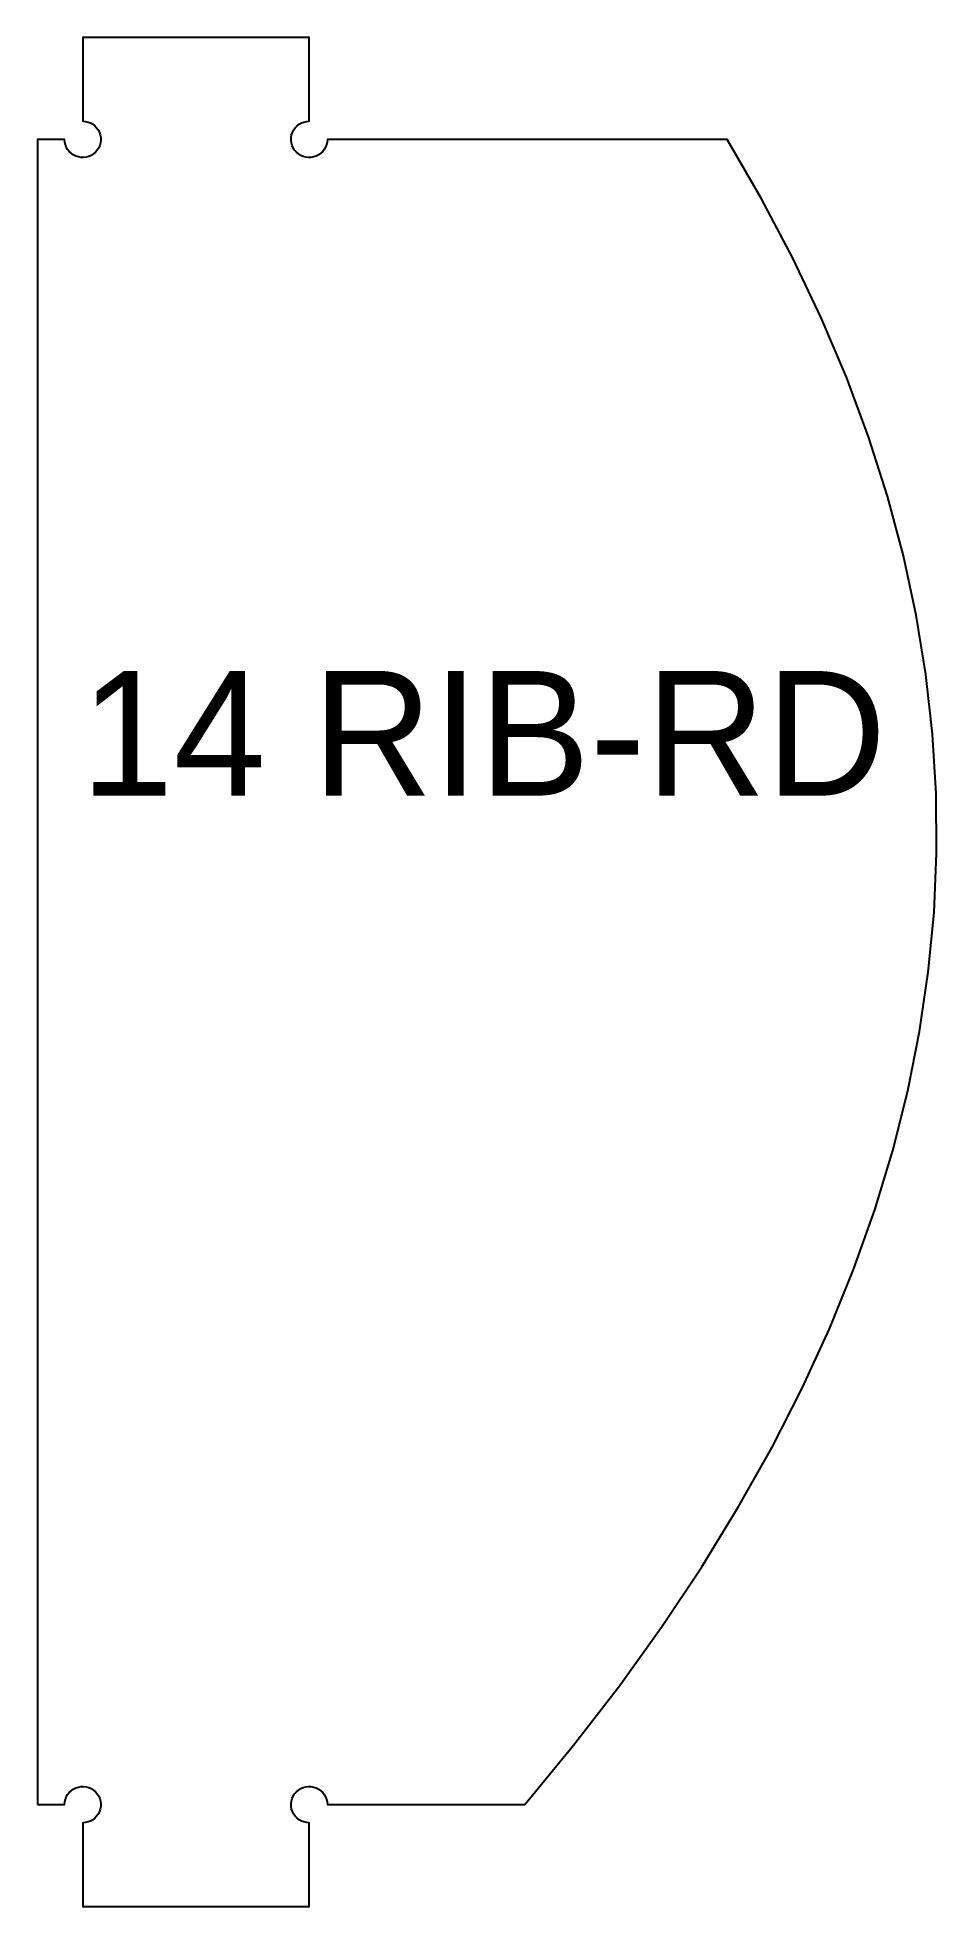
# Model space of a CAD drawing. Header units: millimetres. Extents: x 0 to 159, y 0 to 330.
import ezdxf
from ezdxf.enums import TextEntityAlignment as Align

# ---------------------------------------------------------------- set-up
doc = ezdxf.new("R2010")
doc.units = ezdxf.units.MM
doc.layers.add('CUT', color=1, linetype='Continuous')
doc.layers.add('ENGRAVE-LABEL', color=3, linetype='Continuous')

msp = doc.modelspace()

# ---------------------------------------------------------------- linework, layer by layer
at = {"layer": 'CUT'}
msp.add_lwpolyline([(0, 18), (4.8, 18, -2.414214), (8, 14.8), (8, 0), (48, 0), (48, 14.8, -2.414214), (51.2, 18), (86.06, 18), (94.69, 28.5), (102.78, 39), (110.32, 49.5), (117.31, 60), (123.76, 70.5), (129.67, 81), (135.03, 91.5), (139.85, 102), (144.12, 112.5), (147.85, 123), (151.03, 133.5), (153.67, 144), (155.76, 154.5), (157.31, 165), (158.32, 175.5), (158.78, 186), (158.69, 196.5), (158.06, 207), (156.89, 217.5), (155.17, 228), (152.9, 238.5), (150.09, 249), (146.74, 259.5), (142.84, 270), (138.4, 280.5), (133.41, 291), (127.88, 301.5), (121.8, 312), (51.2, 312, -2.414214), (48, 315.2), (48, 330), (8, 330), (8, 315.2, -2.414214), (4.8, 312), (0, 312)], format="xyb", close=True, dxfattribs=at)

# ---------------------------------------------------------------- texts
at = {"layer": 'ENGRAVE-LABEL'}
msp.add_text('14 RIB-RD', height=22, dxfattribs=at).set_placement((78.76, 207.14), align=Align.MIDDLE_CENTER)

doc.saveas('drawing.dxf')
